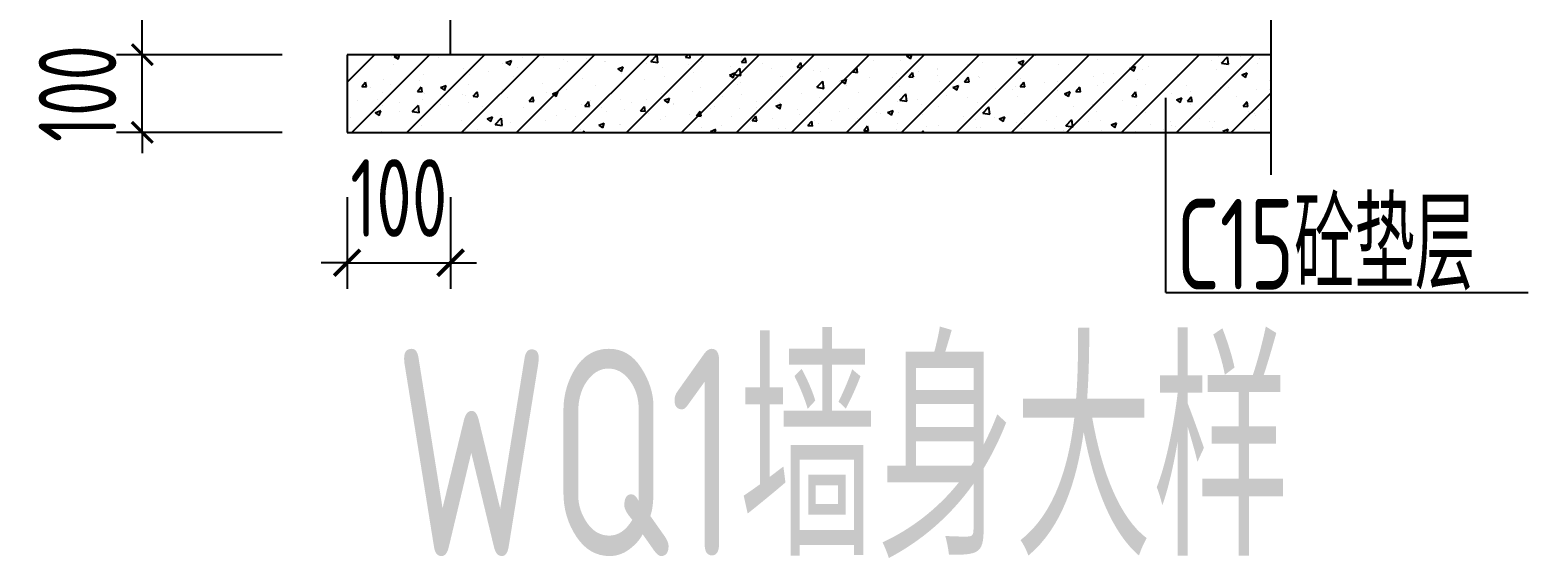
# Model space of a CAD drawing. Extents: x -812054 to 22247, y -644080 to 1003627.
# Drawn here: x -427227 to -421447, y -174492 to -172454 of the extents above; entities that cross this region are included whole.
import ezdxf

# ---------------------------------------------------------------- set-up
doc = ezdxf.new("R2010")
doc.units = 0
doc.header["$LTSCALE"] = 1000
doc.layers.get('0').update_dxf_attribs({"linetype": 'CONTINUOUS'})
doc.layers.get('DEFPOINTS').update_dxf_attribs({"linetype": 'CONTINUOUS'})
for name, color, linetype in [('DIM', 2, 'CONTINUOUS'), ('DIM_SYMB', 3, 'CONTINUOUS'), ('HATCH', 8, 'CONTINUOUS'), ('S-B板配筋号', 7, 'CONTINUOUS'), ('THIN', 7, 'CONTINUOUS'), ('中粗1', 4, 'CONTINUOUS'), ('说明文字', 7, 'CONTINUOUS')]:
    doc.layers.add(name, color=color, linetype=linetype)
doc.styles.add('TSSD_DIMENSION', font='Tssdeng.shx', dxfattribs={"width": 0.7, "bigfont": 'tssdchn.shx'})
doc.dimstyles.new('TSSD_100_100$0', dxfattribs={"dimtxt": 300, "dimasz": 80, "dimexe": 100, "dimexo": 250, "dimgap": 100, "dimtad": 1, "dimdec": 0, "dimzin": 0, "dimdsep": 46, "dimtxsty": 'TSSD_DIMENSION', "dimblk": 'ARCHTICK', "dimcen": 0, "dimdle": 100, "dimclrd": 3, "dimclre": 3, "dimclrt": 7, "dimadec": 0, "dimazin": 0, "dimtfac": 1, "dimtdec": 0, "dimtix": 1, "dimtmove": 2, "dimatfit": 3, "dimldrblk": 'ARCHTICK', "dimfxl": 1, "dimtolj": 1, "dimtzin": 0, "dimarcsym": 0})
doc.dimstyles.new('TSSD_25_100', dxfattribs={"dimtxt": 300, "dimasz": 100, "dimexe": 100, "dimexo": 250, "dimgap": 100, "dimtad": 1, "dimdec": 0, "dimlfac": 0.25, "dimzin": 0, "dimdsep": 46, "dimtxsty": 'TSSD_DIMENSION', "dimblk": 'ARCHTICK', "dimcen": 0, "dimdle": 100, "dimclrt": 7, "dimadec": 0, "dimazin": 0, "dimtfac": 1, "dimtdec": 0, "dimtix": 1, "dimtmove": 2, "dimatfit": 3, "dimldrblk": 'ARCHTICK', "dimfxl": 1, "dimtolj": 1, "dimtzin": 0, "dimarcsym": 0})

# ---------------------------------------------------------------- blocks, each defined once
blk = doc.blocks.new('*X11')
at = {"layer": 'HATCH', "color": 252}
for p, q in [((5140889.4, 766155.1, 0), (5140995.2, 766260.9, 0)), ((5140889.4, 766250.1, 0), (5140889.4, 766250.1, 0)), ((5140903.4, 766260.9, 0), (5140903.4, 766260.9, 0)), ((5140903.4, 766260.9, 0), (5140903.4, 766260.9, 0)), ((5140907.3, 765960.9, 0), (5141207.3, 766260.9, 0)), ((5140949.8, 766260.9, 0), (5140949.8, 766260.9, 0)), ((5140949.8, 766260.9, 0), (5140949.8, 766260.9, 0)), ((5140949.8, 766260.9, 0), (5140949.8, 766260.9, 0)), ((5141026, 766260.9, 0), (5141026, 766260.9, 0)), ((5141029.9, 766260.9, 0), (5141029.9, 766260.9, 0)), ((5141029.9, 766260.9, 0), (5141029.9, 766260.9, 0)), ((5141060.7, 766253.3, 0), (5141060.7, 766253.3, 0)), ((5141061.9, 766260.9, 0), (5141061.9, 766260.9, 0)), ((5141071.4, 766254.4, 0), (5141088.2, 766260.9, 0)), ((5141071.4, 766254.4, 0), (5141086.4, 766244.4, 0)), ((5141086.5, 766244.1, 0), (5141092.2, 766260.9, 0)), ((5141099.3, 766260.9, 0), (5141099.3, 766260.9, 0)), ((5141099.3, 766260.9, 0), (5141099.3, 766260.9, 0)), ((5141099.3, 766260.9, 0), (5141099.3, 766260.9, 0)), ((5141119.5, 765960.9, 0), (5141419.5, 766260.9, 0)), ((5141156.5, 766260.9, 0), (5141156.5, 766260.9, 0)), ((5141233.7, 766260.9, 0), (5141233.7, 766260.9, 0)), ((5141244, 766251.4, 0), (5141244, 766251.4, 0)), ((5141248.8, 766260.9, 0), (5141248.8, 766260.9, 0)), ((5141248.8, 766260.9, 0), (5141248.8, 766260.9, 0)), ((5141248.8, 766260.9, 0), (5141248.8, 766260.9, 0)), ((5141331.6, 765960.9, 0), (5141631.6, 766260.9, 0)), ((5141398.3, 766260.9, 0), (5141398.3, 766260.9, 0)), ((5141398.3, 766260.9, 0), (5141398.3, 766260.9, 0)), ((5141406.2, 766255.9, 0), (5141406.2, 766255.9, 0)), ((5141409.5, 766260.9, 0), (5141409.5, 766260.9, 0)), ((5141409.5, 766260.9, 0), (5141409.5, 766260.9, 0)), ((5141441.4, 766260.9, 0), (5141441.4, 766260.9, 0)), ((5141441.4, 766260.9, 0), (5141441.4, 766260.9, 0)), ((5141457.4, 766260.9, 0), (5141457.4, 766260.9, 0)), ((5141536, 766260.9, 0), (5141536, 766260.9, 0)), ((5141543.7, 765960.9, 0), (5141843.7, 766260.9, 0)), ((5141547.9, 766260.9, 0), (5141547.9, 766260.9, 0)), ((5141547.9, 766260.9, 0), (5141547.9, 766260.9, 0)), ((5141566.4, 766249.1, 0), (5141566.4, 766249.1, 0)), ((5141646.9, 766249, 0), (5141646.9, 766249, 0)), ((5141649.2, 766260.9, 0), (5141649.2, 766260.9, 0)), ((5141649.2, 766260.9, 0), (5141649.2, 766260.9, 0)), ((5141697.4, 766260.9, 0), (5141697.4, 766260.9, 0)), ((5141697.4, 766260.9, 0), (5141697.4, 766260.9, 0)), ((5141755.9, 765960.9, 0), (5142055.9, 766260.9, 0)), ((5141846.9, 766260.9, 0), (5141846.9, 766260.9, 0)), ((5141846.9, 766260.9, 0), (5141846.9, 766260.9, 0)), ((5141852.9, 766260.9, 0), (5141852.9, 766260.9, 0)), ((5141856.9, 766260.9, 0), (5141856.9, 766260.9, 0)), ((5141856.9, 766260.9, 0), (5141856.9, 766260.9, 0)), ((5141890.2, 766260.9, 0), (5141890.2, 766260.9, 0)), ((5141915.5, 766260.9, 0), (5141915.5, 766260.9, 0)), ((5141915.5, 766260.9, 0), (5141915.5, 766260.9, 0)), ((5141927.2, 766259.5, 0), (5141927.2, 766259.5, 0)), ((5141937.9, 766260.9, 0), (5141937.9, 766260.9, 0)), ((5141968, 765960.9, 0), (5142268, 766260.9, 0)), ((5141996.4, 766260.9, 0), (5141996.4, 766260.9, 0)), ((5141996.4, 766260.9, 0), (5141996.4, 766260.9, 0)), ((5142042, 766260.9, 0), (5142042, 766260.9, 0)), ((5142061.9, 766234.3, 0), (5142085.3, 766258.6, 0)), ((5142064.6, 766260.9, 0), (5142064.6, 766260.9, 0)), ((5142064.6, 766260.9, 0), (5142064.6, 766260.9, 0)), ((5142064.6, 766260.9, 0), (5142064.6, 766260.9, 0)), ((5142080, 766260.9, 0), (5142080, 766260.9, 0)), ((5142088.7, 766229.8, 0), (5142085.4, 766258.3, 0)), ((5142146, 766260.9, 0), (5142146, 766260.9, 0)), ((5142146, 766260.9, 0), (5142146, 766260.9, 0)), ((5142180.1, 765960.9, 0), (5142480.1, 766260.9, 0)), ((5142195.8, 766250.8, 0), (5142204.3, 766260.9, 0)), ((5142195.8, 766250.8, 0), (5142213.7, 766249.2, 0)), ((5142213.8, 766248.9, 0), (5142211.6, 766260.9, 0)), ((5142248.5, 766260.9, 0), (5142248.5, 766260.9, 0)), ((5142272.4, 766260.9, 0), (5142272.4, 766260.9, 0)), ((5142272.4, 766260.9, 0), (5142272.4, 766260.9, 0)), ((5142272.4, 766260.9, 0), (5142272.4, 766260.9, 0)), ((5142295, 766260.9, 0), (5142295, 766260.9, 0)), ((5142295, 766260.9, 0), (5142295, 766260.9, 0)), ((5142295.5, 766260.9, 0), (5142295.5, 766260.9, 0)), ((5142295.5, 766260.9, 0), (5142295.5, 766260.9, 0)), ((5142392.3, 765960.9, 0), (5142692.3, 766260.9, 0)), ((5142410.2, 766252.2, 0), (5142410.2, 766252.2, 0)), ((5142410.9, 766231.9, 0), (5142425.4, 766249.2, 0)), ((5142421.5, 766260.9, 0), (5142421.5, 766260.9, 0)), ((5142429, 766230, 0), (5142425.6, 766248.8, 0)), ((5142445, 766260.9, 0), (5142445, 766260.9, 0)), ((5142445, 766260.9, 0), (5142445, 766260.9, 0)), ((5142480.1, 766260.9, 0), (5142480.1, 766260.9, 0)), ((5142480.1, 766260.9, 0), (5142480.1, 766260.9, 0)), ((5142480.1, 766260.9, 0), (5142480.1, 766260.9, 0)), ((5142548, 766260.9, 0), (5142548, 766260.9, 0)), ((5142594.5, 766260.9, 0), (5142594.5, 766260.9, 0)), ((5142594.5, 766260.9, 0), (5142594.5, 766260.9, 0)), ((5142604.4, 765960.9, 0), (5142904.4, 766260.9, 0)), ((5142644, 766260.9, 0), (5142644, 766260.9, 0)), ((5142687.8, 766260.9, 0), (5142687.8, 766260.9, 0)), ((5142687.8, 766260.9, 0), (5142687.8, 766260.9, 0)), ((5142687.8, 766260.9, 0), (5142687.8, 766260.9, 0)), ((5142744.1, 766260.9, 0), (5142744.1, 766260.9, 0)), ((5142744.1, 766260.9, 0), (5142744.1, 766260.9, 0)), ((5142757.7, 766260.9, 0), (5142757.7, 766260.9, 0)), ((5142801, 766260.9, 0), (5142801, 766260.9, 0)), ((5142801, 766260.9, 0), (5142801, 766260.9, 0)), ((5142816.5, 765960.9, 0), (5143116.5, 766260.9, 0)), ((5142893.6, 766260.9, 0), (5142893.6, 766260.9, 0)), ((5142893.6, 766260.9, 0), (5142893.6, 766260.9, 0)), ((5142895.5, 766260.9, 0), (5142895.5, 766260.9, 0)), ((5142895.5, 766260.9, 0), (5142895.5, 766260.9, 0)), ((5142895.5, 766260.9, 0), (5142895.5, 766260.9, 0)), ((5142927.5, 766260.9, 0), (5142927.5, 766260.9, 0)), ((5143028.7, 765960.9, 0), (5143328.7, 766260.9, 0)), ((5143039.5, 766260.9, 0), (5143039.5, 766260.9, 0)), ((5143043.1, 766260.9, 0), (5143043.1, 766260.9, 0)), ((5143043.1, 766260.9, 0), (5143043.1, 766260.9, 0)), ((5143048.1, 766255.1, 0), (5143063.1, 766260.9, 0)), ((5143048.1, 766255.1, 0), (5143063, 766245, 0)), ((5143063.1, 766244.7, 0), (5143068.6, 766260.9, 0)), ((5143103.3, 766260.9, 0), (5143103.3, 766260.9, 0)), ((5143177.7, 766258.8, 0), (5143177.7, 766258.8, 0)), ((5143180.5, 766260.9, 0), (5143180.5, 766260.9, 0)), ((5143180.5, 766260.9, 0), (5143180.5, 766260.9, 0)), ((5143192.7, 766260.9, 0), (5143192.7, 766260.9, 0)), ((5143192.7, 766260.9, 0), (5143192.7, 766260.9, 0)), ((5143240.8, 765960.9, 0), (5143540.8, 766260.9, 0)), ((5143307, 766260.9, 0), (5143307, 766260.9, 0)), ((5143307, 766260.9, 0), (5143307, 766260.9, 0)), ((5143311, 766260.9, 0), (5143311, 766260.9, 0)), ((5143342.2, 766260.9, 0), (5143342.2, 766260.9, 0)), ((5143342.2, 766260.9, 0), (5143342.2, 766260.9, 0)), ((5143433.5, 766260.9, 0), (5143433.5, 766260.9, 0)), ((5143435, 766260.9, 0), (5143435, 766260.9, 0)), ((5143452.9, 765960.9, 0), (5143752.9, 766260.9, 0)), ((5143471.9, 766247, 0), (5143471.9, 766247, 0)), ((5143491.7, 766260.9, 0), (5143491.7, 766260.9, 0)), ((5143491.7, 766260.9, 0), (5143491.7, 766260.9, 0)), ((5143518.7, 766260.9, 0), (5143518.7, 766260.9, 0)), ((5143518.7, 766260.9, 0), (5143518.7, 766260.9, 0)), ((5143547, 766256.9, 0), (5143547, 766256.9, 0)), ((5143577.6, 766260.9, 0), (5143577.6, 766260.9, 0)), ((5143577.6, 766260.9, 0), (5143577.6, 766260.9, 0)), ((5143641.2, 766260.9, 0), (5143641.2, 766260.9, 0)), ((5143641.2, 766260.9, 0), (5143641.2, 766260.9, 0)), ((5143665.1, 765960.9, 0), (5143965.1, 766260.9, 0)), ((5143686.5, 766260.9, 0), (5143686.5, 766260.9, 0)), ((5143686.5, 766260.9, 0), (5143686.5, 766260.9, 0)), ((5143726.5, 766260.9, 0), (5143726.5, 766260.9, 0)), ((5143726.5, 766260.9, 0), (5143726.5, 766260.9, 0)), ((5143790.8, 766260.9, 0), (5143790.8, 766260.9, 0)), ((5143790.8, 766260.9, 0), (5143790.8, 766260.9, 0)), ((5143813, 766260.9, 0), (5143813, 766260.9, 0)), ((5143830.5, 766260.9, 0), (5143830.5, 766260.9, 0)), ((5143877.2, 765960.9, 0), (5144177.2, 766260.9, 0)), ((5143934.2, 766260.9, 0), (5143934.2, 766260.9, 0)), ((5143934.2, 766260.9, 0), (5143934.2, 766260.9, 0)), ((5143939.5, 766260.9, 0), (5143939.5, 766260.9, 0)), ((5143940.3, 766260.9, 0), (5143940.3, 766260.9, 0)), ((5143940.3, 766260.9, 0), (5143940.3, 766260.9, 0)), ((5144054.9, 766260.9, 0), (5144054.9, 766260.9, 0)), ((5144089.3, 765960.9, 0), (5144389.3, 766260.9, 0)), ((5144089.8, 766260.9, 0), (5144089.8, 766260.9, 0)), ((5144091.5, 766259.8, 0), (5144091.5, 766259.8, 0)), ((5144141.9, 766260.9, 0), (5144141.9, 766260.9, 0)), ((5144141.9, 766260.9, 0), (5144141.9, 766260.9, 0)), ((5144157, 766247, 0), (5144157, 766247, 0)), ((5144192.5, 766260.9, 0), (5144192.5, 766260.9, 0)), ((5144192.5, 766260.9, 0), (5144192.5, 766260.9, 0)), ((5144226, 766260.9, 0), (5144226, 766260.9, 0)), ((5144239.3, 766260.9, 0), (5144239.3, 766260.9, 0)), ((5144251.6, 766253.1, 0), (5144251.6, 766253.1, 0)), ((5144263.3, 766228.6, 0), (5144286.7, 766252.9, 0)), ((5144290.2, 766224.1, 0), (5144286.8, 766252.6, 0)), ((5144319, 766260.9, 0), (5144319, 766260.9, 0)), ((5144338.1, 766253.1, 0), (5144338.1, 766253.1, 0)), ((5144349.6, 766260.9, 0), (5144349.6, 766260.9, 0)), ((5144349.6, 766260.9, 0), (5144349.6, 766260.9, 0)), ((5144349.6, 766260.9, 0), (5144349.6, 766260.9, 0)), ((5144388.9, 766260.9, 0), (5144388.9, 766260.9, 0)), ((5144397.4, 766260.9, 0), (5144397.4, 766260.9, 0)), ((5144411.8, 766246.3, 0), (5144411.8, 766246.3, 0)), ((5140889.4, 766230.8, 0), (5140889.4, 766230.8, 0)), ((5140889.4, 766230.8, 0), (5140889.4, 766230.8, 0)), ((5140889.4, 766204.1, 0), (5140889.4, 766204.1, 0)), ((5140889.4, 766204.1, 0), (5140889.4, 766204.1, 0)), ((5140889.4, 766204.1, 0), (5140889.4, 766204.1, 0)), ((5140889.4, 766195.7, 0), (5140889.4, 766195.7, 0)), ((5140894.1, 766191.4, 0), (5140894.1, 766191.4, 0)), ((5141069.1, 766221.4, 0), (5141069.1, 766221.4, 0)), ((5141339.5, 766207.2, 0), (5141339.5, 766207.2, 0)), ((5141435.3, 766194.7, 0), (5141435.3, 766194.7, 0)), ((5141491.1, 766226.5, 0), (5141491.1, 766226.5, 0)), ((5141502.6, 766230.4, 0), (5141523.6, 766238.5, 0)), ((5141502.6, 766230.4, 0), (5141517.5, 766220.4, 0)), ((5141517.7, 766220, 0), (5141523.7, 766238.2, 0)), ((5141548.9, 766209.7, 0), (5141548.9, 766209.7, 0)), ((5141708.5, 766206.5, 0), (5141708.5, 766206.5, 0)), ((5141726.5, 766242.3, 0), (5141726.5, 766242.3, 0)), ((5141738.4, 766234.6, 0), (5141738.4, 766234.6, 0)), ((5141813.6, 766244.5, 0), (5141813.6, 766244.5, 0)), ((5141883.5, 766236.5, 0), (5141883.5, 766236.5, 0)), ((5141886.7, 766235.6, 0), (5141886.7, 766235.6, 0)), ((5141933.7, 766206.4, 0), (5141954.7, 766214.5, 0)), ((5141933.7, 766206.4, 0), (5141948.6, 766196.3, 0)), ((5141948.8, 766196, 0), (5141954.9, 766214.1, 0)), ((5141948.8, 766189.4, 0), (5141948.8, 766189.4, 0)), ((5142046.8, 766228.8, 0), (5142046.8, 766228.8, 0)), ((5142061.9, 766234.3, 0), (5142088.6, 766230.1, 0)), ((5142104.7, 766211.9, 0), (5142104.7, 766211.9, 0)), ((5142207, 766222, 0), (5142207, 766222, 0)), ((5142226.6, 766191, 0), (5142226.6, 766191, 0)), ((5142258.6, 766233, 0), (5142258.6, 766233, 0)), ((5142364.9, 766182.4, 0), (5142385.9, 766190.4, 0)), ((5142367.1, 766215.3, 0), (5142367.1, 766215.3, 0)), ((5142379.9, 766172, 0), (5142386, 766190.1, 0)), ((5142382.1, 766184.6, 0), (5142405.4, 766209, 0)), ((5142408.9, 766180.2, 0), (5142405.6, 766208.7, 0)), ((5142410.9, 766231.9, 0), (5142428.9, 766230.4, 0)), ((5142416.1, 766215.9, 0), (5142416.1, 766215.9, 0)), ((5142491.3, 766225.8, 0), (5142491.3, 766225.8, 0)), ((5142527.2, 766208.5, 0), (5142527.2, 766208.5, 0)), ((5142604.9, 766240.8, 0), (5142604.9, 766240.8, 0)), ((5142626.1, 766213.1, 0), (5142640.6, 766230.3, 0)), ((5142626.1, 766213.1, 0), (5142644.1, 766211.5, 0)), ((5142644.2, 766211.2, 0), (5142640.7, 766230, 0)), ((5142687.4, 766201.7, 0), (5142687.4, 766201.7, 0)), ((5142716.4, 766196, 0), (5142716.4, 766196, 0)), ((5142745.9, 766207.6, 0), (5142745.9, 766207.6, 0)), ((5142841.3, 766194.3, 0), (5142855.8, 766211.5, 0)), ((5142841.3, 766194.3, 0), (5142859.2, 766192.7, 0)), ((5142847.5, 766195, 0), (5142847.5, 766195, 0)), ((5142859.4, 766192.4, 0), (5142855.9, 766211.2, 0)), ((5142867.9, 766215.2, 0), (5142867.9, 766215.2, 0)), ((5142920.9, 766237.7, 0), (5142920.9, 766237.7, 0)), ((5143007.7, 766188.2, 0), (5143007.7, 766188.2, 0)), ((5143023.8, 766237.7, 0), (5143023.8, 766237.7, 0)), ((5143056.5, 766175.5, 0), (5143070.9, 766192.7, 0)), ((5143074.6, 766173.6, 0), (5143071.1, 766192.4, 0)), ((5143093.6, 766197.2, 0), (5143093.6, 766197.2, 0)), ((5143167.7, 766201.9, 0), (5143167.7, 766201.9, 0)), ((5143168.7, 766207.1, 0), (5143168.7, 766207.1, 0)), ((5143282.4, 766222, 0), (5143282.4, 766222, 0)), ((5143342.6, 766231.9, 0), (5143342.6, 766231.9, 0)), ((5143479.2, 766231.1, 0), (5143500.2, 766239.1, 0)), ((5143479.2, 766231.1, 0), (5143494.1, 766221, 0)), ((5143481.4, 766200.6, 0), (5143481.4, 766200.6, 0)), ((5143494.3, 766220.7, 0), (5143500.4, 766238.8, 0)), ((5143635.5, 766221.7, 0), (5143635.5, 766221.7, 0)), ((5143787, 766241, 0), (5143787, 766241, 0)), ((5143846.2, 766188.3, 0), (5143846.2, 766188.3, 0)), ((5143910.3, 766207.1, 0), (5143931.3, 766215.1, 0)), ((5143910.3, 766207.1, 0), (5143925.3, 766197, 0)), ((5143925.4, 766196.7, 0), (5143931.5, 766214.8, 0)), ((5143959.8, 766203.3, 0), (5143959.8, 766203.3, 0)), ((5143982.1, 766217, 0), (5143982.1, 766217, 0)), ((5144149.3, 766228.2, 0), (5144149.3, 766228.2, 0)), ((5144224.5, 766238.1, 0), (5144224.5, 766238.1, 0)), ((5144244.8, 766203.9, 0), (5144244.8, 766203.9, 0)), ((5144263.3, 766228.6, 0), (5144290, 766224.4, 0)), ((5144341.5, 766183, 0), (5144362.5, 766191.1, 0)), ((5144356.6, 766172.6, 0), (5144362.6, 766190.8, 0)), ((5144400.6, 766226.4, 0), (5144400.6, 766226.4, 0)), ((5144453.5, 766219.7, 0), (5144453.5, 766219.7, 0)), ((5140889.4, 766184.6, 0), (5140889.4, 766184.6, 0)), ((5140889.4, 766162.3, 0), (5140889.4, 766162.3, 0)), ((5140889.4, 766153, 0), (5140889.4, 766153, 0)), ((5140889.4, 766143, 0), (5140889.4, 766143, 0)), ((5140946.3, 766138.1, 0), (5140960.8, 766155.3, 0)), ((5140946.3, 766138.1, 0), (5140964.3, 766136.5, 0)), ((5140964.4, 766136.2, 0), (5140960.9, 766155, 0)), ((5140981.8, 766135, 0), (5140981.8, 766135, 0)), ((5141029.6, 766163.6, 0), (5141029.6, 766163.6, 0)), ((5141057, 766144.9, 0), (5141057, 766144.9, 0)), ((5141161.5, 766119.2, 0), (5141176, 766136.5, 0)), ((5141170.6, 766159.9, 0), (5141170.6, 766159.9, 0)), ((5141179.6, 766117.3, 0), (5141176.1, 766136.1, 0)), ((5141185.5, 766186.1, 0), (5141185.5, 766186.1, 0)), ((5141250.5, 766133.7, 0), (5141271.5, 766141.7, 0)), ((5141250.5, 766133.7, 0), (5141265.4, 766123.6, 0)), ((5141265.6, 766123.3, 0), (5141271.7, 766141.4, 0)), ((5141358.6, 766146.4, 0), (5141358.6, 766146.4, 0)), ((5141360.1, 766184.8, 0), (5141360.1, 766184.8, 0)), ((5141533.6, 766176.4, 0), (5141533.6, 766176.4, 0)), ((5141643.2, 766149, 0), (5141643.2, 766149, 0)), ((5141797.3, 766170.2, 0), (5141797.3, 766170.2, 0)), ((5141848.3, 766141.2, 0), (5141848.3, 766141.2, 0)), ((5142037.8, 766166.1, 0), (5142037.8, 766166.1, 0)), ((5142113, 766176, 0), (5142113, 766176, 0)), ((5142255, 766133.1, 0), (5142255, 766133.1, 0)), ((5142364.9, 766182.4, 0), (5142379.8, 766172.3, 0)), ((5142382.1, 766184.6, 0), (5142408.7, 766180.5, 0)), ((5142396, 766147.6, 0), (5142396, 766147.6, 0)), ((5142406.5, 766152.4, 0), (5142406.5, 766152.4, 0)), ((5142562.3, 766174.8, 0), (5142562.3, 766174.8, 0)), ((5142571, 766177.6, 0), (5142571, 766177.6, 0)), ((5142702.2, 766134.9, 0), (5142725.6, 766159.3, 0)), ((5142702.2, 766134.9, 0), (5142728.9, 766130.8, 0)), ((5142715.3, 766147.4, 0), (5142715.3, 766147.4, 0)), ((5142729.1, 766130.5, 0), (5142725.8, 766159, 0)), ((5142790.4, 766157.3, 0), (5142790.4, 766157.3, 0)), ((5142796, 766158.3, 0), (5142817, 766166.4, 0)), ((5142796, 766158.3, 0), (5142810.9, 766148.3, 0)), ((5142811.1, 766147.9, 0), (5142817.2, 766166.1, 0)), ((5142817.8, 766141.7, 0), (5142817.8, 766141.7, 0)), ((5142904.1, 766172.2, 0), (5142904.1, 766172.2, 0)), ((5142992.8, 766171.8, 0), (5142992.8, 766171.8, 0)), ((5143020, 766137.8, 0), (5143020, 766137.8, 0)), ((5143056.5, 766175.5, 0), (5143074.4, 766173.9, 0)), ((5143167.8, 766181.4, 0), (5143167.8, 766181.4, 0)), ((5143174.1, 766158.9, 0), (5143174.1, 766158.9, 0)), ((5143227.1, 766134.3, 0), (5143248.1, 766142.4, 0)), ((5143227.1, 766134.3, 0), (5143242.1, 766124.3, 0)), ((5143242.2, 766123.9, 0), (5143248.3, 766142.1, 0)), ((5143271.7, 766156.6, 0), (5143286.1, 766173.9, 0)), ((5143271.7, 766156.6, 0), (5143289.6, 766155.1, 0)), ((5143289.7, 766154.7, 0), (5143286.3, 766173.5, 0)), ((5143325.7, 766178.1, 0), (5143325.7, 766178.1, 0)), ((5143328, 766174.7, 0), (5143328, 766174.7, 0)), ((5143467.9, 766138.5, 0), (5143467.9, 766138.5, 0)), ((5143486.8, 766137.8, 0), (5143501.3, 766155, 0)), ((5143486.8, 766137.8, 0), (5143504.8, 766136.2, 0)), ((5143488.1, 766167.9, 0), (5143488.1, 766167.9, 0)), ((5143504.9, 766135.9, 0), (5143501.4, 766154.7, 0)), ((5143581.5, 766153.5, 0), (5143581.5, 766153.5, 0)), ((5143632.2, 766156.9, 0), (5143632.2, 766156.9, 0)), ((5143648.3, 766161.1, 0), (5143648.3, 766161.1, 0)), ((5143702, 766119, 0), (5143716.5, 766136.2, 0)), ((5143720.1, 766117.1, 0), (5143716.6, 766135.9, 0)), ((5143771, 766178.4, 0), (5143771, 766178.4, 0)), ((5143783.4, 766141.1, 0), (5143783.4, 766141.1, 0)), ((5143807.1, 766187, 0), (5143807.1, 766187, 0)), ((5143808.4, 766154.4, 0), (5143808.4, 766154.4, 0)), ((5143939.1, 766163.5, 0), (5143939.1, 766163.5, 0)), ((5143968.6, 766147.6, 0), (5143968.6, 766147.6, 0)), ((5144093.2, 766184.7, 0), (5144093.2, 766184.7, 0)), ((5144128.7, 766140.8, 0), (5144128.7, 766140.8, 0)), ((5144259, 766134.7, 0), (5144259, 766134.7, 0)), ((5144288.9, 766134.1, 0), (5144288.9, 766134.1, 0)), ((5144341.5, 766183, 0), (5144356.4, 766173, 0)), ((5144448.5, 766159.7, 0), (5144448.5, 766159.7, 0)), ((5140889.4, 766122.8, 0), (5140889.4, 766122.8, 0)), ((5140889.4, 766122.8, 0), (5140889.4, 766122.8, 0)), ((5140889.4, 766110.5, 0), (5140889.4, 766110.5, 0)), ((5140889.4, 766108.8, 0), (5140889.4, 766108.8, 0)), ((5140889.4, 766080.4, 0), (5140889.4, 766080.4, 0)), ((5140930.6, 766082.6, 0), (5140930.6, 766082.6, 0)), ((5141008.7, 766086.4, 0), (5141008.7, 766086.4, 0)), ((5141027.5, 766116.1, 0), (5141027.5, 766116.1, 0)), ((5141090.8, 766075.8, 0), (5141090.8, 766075.8, 0)), ((5141161.5, 766119.2, 0), (5141179.4, 766117.7, 0)), ((5141181.8, 766086.2, 0), (5141181.8, 766086.2, 0)), ((5141183.7, 766116.4, 0), (5141183.7, 766116.4, 0)), ((5141187.7, 766109.3, 0), (5141187.7, 766109.3, 0)), ((5141335.9, 766107.4, 0), (5141335.9, 766107.4, 0)), ((5141347.8, 766102.6, 0), (5141347.8, 766102.6, 0)), ((5141356.4, 766076.4, 0), (5141356.4, 766076.4, 0)), ((5141376.7, 766100.4, 0), (5141391.1, 766117.6, 0)), ((5141376.7, 766100.4, 0), (5141394.6, 766098.8, 0)), ((5141394.8, 766098.5, 0), (5141391.3, 766117.3, 0)), ((5141470, 766091.4, 0), (5141470, 766091.4, 0)), ((5141487.4, 766126.6, 0), (5141487.4, 766126.6, 0)), ((5141508, 766095.8, 0), (5141508, 766095.8, 0)), ((5141591.9, 766081.6, 0), (5141606.3, 766098.8, 0)), ((5141591.9, 766081.6, 0), (5141609.8, 766080, 0)), ((5141609.9, 766079.7, 0), (5141606.5, 766098.5, 0)), ((5141659.5, 766116.3, 0), (5141659.5, 766116.3, 0)), ((5141668.1, 766089, 0), (5141668.1, 766089, 0)), ((5141681.7, 766109.6, 0), (5141702.7, 766117.7, 0)), ((5141681.7, 766109.6, 0), (5141696.6, 766099.6, 0)), ((5141696.7, 766099.2, 0), (5141702.8, 766117.4, 0)), ((5141734.7, 766126.2, 0), (5141734.7, 766126.2, 0)), ((5141807, 766062.8, 0), (5141821.5, 766080, 0)), ((5141825.1, 766060.9, 0), (5141821.6, 766079.7, 0)), ((5141828.3, 766082.3, 0), (5141828.3, 766082.3, 0)), ((5141945.2, 766089.5, 0), (5141945.2, 766089.5, 0)), ((5141988.4, 766075.5, 0), (5141988.4, 766075.5, 0)), ((5142046.1, 766087.5, 0), (5142046.1, 766087.5, 0)), ((5142100.9, 766112, 0), (5142100.9, 766112, 0)), ((5142112.8, 766085.6, 0), (5142133.8, 766093.7, 0)), ((5142112.8, 766085.6, 0), (5142127.7, 766075.5, 0)), ((5142127.9, 766075.2, 0), (5142133.9, 766093.3, 0)), ((5142147.5, 766072.6, 0), (5142147.5, 766072.6, 0)), ((5142221.1, 766117.5, 0), (5142221.1, 766117.5, 0)), ((5142337, 766097.6, 0), (5142337, 766097.6, 0)), ((5142412.1, 766107.5, 0), (5142412.1, 766107.5, 0)), ((5142467.9, 766081.7, 0), (5142467.9, 766081.7, 0)), ((5142525.8, 766122.4, 0), (5142525.8, 766122.4, 0)), ((5142558.7, 766074.9, 0), (5142558.7, 766074.9, 0)), ((5142642.9, 766111.7, 0), (5142642.9, 766111.7, 0)), ((5142712.7, 766096.1, 0), (5142712.7, 766096.1, 0)), ((5142864.3, 766115.3, 0), (5142864.3, 766115.3, 0)), ((5143014.4, 766078.8, 0), (5143014.4, 766078.8, 0)), ((5143022.4, 766085.3, 0), (5143045.8, 766109.6, 0)), ((5143022.4, 766085.3, 0), (5143049.1, 766081.2, 0)), ((5143049.2, 766080.9, 0), (5143045.9, 766109.3, 0)), ((5143089.6, 766088.7, 0), (5143089.6, 766088.7, 0)), ((5143203.2, 766103.7, 0), (5143203.2, 766103.7, 0)), ((5143282.3, 766096.9, 0), (5143282.3, 766096.9, 0)), ((5143321.9, 766078.2, 0), (5143321.9, 766078.2, 0)), ((5143392.7, 766128.6, 0), (5143392.7, 766128.6, 0)), ((5143457.2, 766126.9, 0), (5143457.2, 766126.9, 0)), ((5143477.8, 766100.7, 0), (5143477.8, 766100.7, 0)), ((5143631.8, 766121.9, 0), (5143631.8, 766121.9, 0)), ((5143658.3, 766110.3, 0), (5143679.3, 766118.4, 0)), ((5143658.3, 766110.3, 0), (5143673.2, 766100.2, 0)), ((5143673.3, 766099.9, 0), (5143679.4, 766118, 0)), ((5143702, 766119, 0), (5143719.9, 766117.4, 0)), ((5143880.7, 766084.9, 0), (5143880.7, 766084.9, 0)), ((5143917.2, 766100.2, 0), (5143931.7, 766117.4, 0)), ((5143917.2, 766100.2, 0), (5143935.1, 766098.6, 0)), ((5143935.3, 766098.3, 0), (5143931.8, 766117.1, 0)), ((5144070.2, 766109.9, 0), (5144070.2, 766109.9, 0)), ((5144089.4, 766086.3, 0), (5144110.4, 766094.3, 0)), ((5144089.4, 766086.3, 0), (5144104.3, 766076.2, 0)), ((5144089.6, 766084.8, 0), (5144089.6, 766084.8, 0)), ((5144104.5, 766075.9, 0), (5144110.6, 766094, 0)), ((5144132.4, 766081.3, 0), (5144146.8, 766098.6, 0)), ((5144132.4, 766081.3, 0), (5144150.3, 766079.8, 0)), ((5144145.3, 766119.8, 0), (5144145.3, 766119.8, 0)), ((5144150.4, 766079.4, 0), (5144147, 766098.2, 0)), ((5144241.1, 766104, 0), (5144241.1, 766104, 0)), ((5144301.4, 765960.9, 0), (5144453.5, 766113, 0)), ((5144319.6, 766098, 0), (5144319.6, 766098, 0)), ((5144347.5, 766062.5, 0), (5144362, 766079.7, 0)), ((5144365.6, 766060.6, 0), (5144362.2, 766079.4, 0)), ((5144396.9, 766126.5, 0), (5144396.9, 766126.5, 0)), ((5144449, 766127.3, 0), (5144449, 766127.3, 0)), ((5140889.4, 766070.2, 0), (5140889.4, 766070.2, 0)), ((5140889.4, 766056, 0), (5140889.4, 766056, 0)), ((5140889.4, 766014.9, 0), (5140889.4, 766014.9, 0)), ((5140889.4, 766014.9, 0), (5140889.4, 766014.9, 0)), ((5140902.9, 766016.7, 0), (5140902.9, 766016.7, 0)), ((5140978, 766026.6, 0), (5140978, 766026.6, 0)), ((5140998.4, 766036.9, 0), (5141019.5, 766045, 0)), ((5140998.4, 766036.9, 0), (5141013.4, 766026.8, 0)), ((5141013.5, 766026.5, 0), (5141019.6, 766044.6, 0)), ((5141026, 766063.7, 0), (5141026, 766063.7, 0)), ((5141091.7, 766041.6, 0), (5141091.7, 766041.6, 0)), ((5141141.2, 766041.3, 0), (5141164.5, 766065.7, 0)), ((5141141.2, 766041.3, 0), (5141167.8, 766037.2, 0)), ((5141168, 766036.9, 0), (5141164.7, 766065.4, 0)), ((5141251, 766069, 0), (5141251, 766069, 0)), ((5141281.2, 766066.5, 0), (5141281.2, 766066.5, 0)), ((5141411.1, 766062.2, 0), (5141411.1, 766062.2, 0)), ((5141429.6, 766012.9, 0), (5141450.6, 766020.9, 0)), ((5141444.7, 766002.5, 0), (5141450.7, 766020.6, 0)), ((5141461.3, 765991.7, 0), (5141484.7, 766016, 0)), ((5141483.7, 766026.6, 0), (5141483.7, 766026.6, 0)), ((5141488.2, 765987.2, 0), (5141484.8, 766015.7, 0)), ((5141571.3, 766055.5, 0), (5141571.3, 766055.5, 0)), ((5141639.5, 766049.2, 0), (5141639.5, 766049.2, 0)), ((5141696.2, 766027.5, 0), (5141696.2, 766027.5, 0)), ((5141731.4, 766048.7, 0), (5141731.4, 766048.7, 0)), ((5141769.2, 766022.8, 0), (5141769.2, 766022.8, 0)), ((5141793.6, 766070.3, 0), (5141793.6, 766070.3, 0)), ((5141807, 766062.8, 0), (5141825, 766061.2, 0)), ((5141871.1, 766057.5, 0), (5141871.1, 766057.5, 0)), ((5141891.6, 766041.9, 0), (5141891.6, 766041.9, 0)), ((5141958.7, 766047.8, 0), (5141958.7, 766047.8, 0)), ((5142022.2, 766043.9, 0), (5142036.7, 766061.2, 0)), ((5142022.2, 766043.9, 0), (5142040.1, 766042.4, 0)), ((5142033.8, 766057.6, 0), (5142033.8, 766057.6, 0)), ((5142040.3, 766042, 0), (5142036.8, 766060.8, 0)), ((5142051.7, 766035.2, 0), (5142051.7, 766035.2, 0)), ((5142118, 766021.6, 0), (5142118, 766021.6, 0)), ((5142148.6, 766068.7, 0), (5142148.6, 766068.7, 0)), ((5142211.9, 766028.4, 0), (5142211.9, 766028.4, 0)), ((5142237.4, 766025.1, 0), (5142251.9, 766042.3, 0)), ((5142237.4, 766025.1, 0), (5142255.3, 766023.5, 0)), ((5142251.3, 766033.3, 0), (5142251.3, 766033.3, 0)), ((5142255.5, 766023.2, 0), (5142252, 766042, 0)), ((5142293, 766051.7, 0), (5142293, 766051.7, 0)), ((5142308.7, 766062, 0), (5142308.7, 766062, 0)), ((5142372, 766021.6, 0), (5142372, 766021.6, 0)), ((5142402.8, 766052.4, 0), (5142402.8, 766052.4, 0)), ((5142452.6, 766006.3, 0), (5142467, 766023.5, 0)), ((5142470.6, 766004.4, 0), (5142467.2, 766023.2, 0)), ((5142468.9, 766055.2, 0), (5142468.9, 766055.2, 0)), ((5142532.1, 766014.9, 0), (5142532.1, 766014.9, 0)), ((5142543.9, 766061.6, 0), (5142564.9, 766069.6, 0)), ((5142543.9, 766061.6, 0), (5142558.9, 766051.5, 0)), ((5142559, 766051.2, 0), (5142565.1, 766069.3, 0)), ((5142629, 766048.4, 0), (5142629, 766048.4, 0)), ((5142636.1, 766029, 0), (5142636.1, 766029, 0)), ((5142711.3, 766038.9, 0), (5142711.3, 766038.9, 0)), ((5142789.2, 766041.7, 0), (5142789.2, 766041.7, 0)), ((5142824.9, 766053.9, 0), (5142824.9, 766053.9, 0)), ((5142860.5, 766015.4, 0), (5142860.5, 766015.4, 0)), ((5142932.4, 766036.7, 0), (5142932.4, 766036.7, 0)), ((5142949.3, 766034.9, 0), (5142949.3, 766034.9, 0)), ((5142975.1, 766037.6, 0), (5142996.1, 766045.6, 0)), ((5142975.1, 766037.6, 0), (5142990, 766027.5, 0)), ((5142990.1, 766027.2, 0), (5142996.2, 766045.3, 0)), ((5143016.4, 766037.9, 0), (5143016.4, 766037.9, 0)), ((5143107.4, 766066.8, 0), (5143107.4, 766066.8, 0)), ((5143109.4, 766028.1, 0), (5143109.4, 766028.1, 0)), ((5143170.4, 766059, 0), (5143170.4, 766059, 0)), ((5143269.6, 766021.4, 0), (5143269.6, 766021.4, 0)), ((5143342.6, 766035.6, 0), (5143366, 766060, 0)), ((5143342.6, 766035.6, 0), (5143369.3, 766031.5, 0)), ((5143369.4, 766031.2, 0), (5143366.1, 766059.7, 0)), ((5143388.7, 766020.2, 0), (5143388.7, 766020.2, 0)), ((5143406.2, 766013.5, 0), (5143427.2, 766021.6, 0)), ((5143421.3, 766003.1, 0), (5143427.4, 766021.3, 0)), ((5143429.7, 766014.6, 0), (5143429.7, 766014.6, 0)), ((5143502.4, 766035.1, 0), (5143502.4, 766035.1, 0)), ((5143628.2, 766022, 0), (5143628.2, 766022, 0)), ((5143691.9, 766060.1, 0), (5143691.9, 766060.1, 0)), ((5143767, 766070, 0), (5143767, 766070, 0)), ((5143779.6, 766041.2, 0), (5143779.6, 766041.2, 0)), ((5143935.5, 766063.7, 0), (5143935.5, 766063.7, 0)), ((5143969.7, 766038, 0), (5143969.7, 766038, 0)), ((5144144.7, 766068, 0), (5144144.7, 766068, 0)), ((5144179.7, 766016.4, 0), (5144179.7, 766016.4, 0)), ((5144347.5, 766062.5, 0), (5144365.5, 766060.9, 0)), ((5144369.2, 766041.3, 0), (5144369.2, 766041.3, 0)), ((5144391.5, 766032.1, 0), (5144391.5, 766032.1, 0)), ((5144393.2, 766026.6, 0), (5144393.2, 766026.6, 0)), ((5144444.3, 766051.2, 0), (5144444.3, 766051.2, 0)), ((5144453.5, 766052.4, 0), (5144453.5, 766052.4, 0)), ((5144453.5, 766052.4, 0), (5144453.5, 766052.4, 0)), ((5140889.4, 766013.6, 0), (5140889.4, 766013.6, 0)), ((5140889.4, 766013.6, 0), (5140889.4, 766013.6, 0)), ((5140889.4, 766005.4, 0), (5140889.4, 766005.4, 0)), ((5140889.4, 766005.4, 0), (5140889.4, 766005.4, 0)), ((5140889.4, 766005.4, 0), (5140889.4, 766005.4, 0)), ((5140889.4, 765995, 0), (5140889.4, 765995, 0)), ((5140892, 765960.9, 0), (5140892, 765960.9, 0)), ((5140967.8, 765963.6, 0), (5140967.8, 765963.6, 0)), ((5140991.5, 765960.9, 0), (5140991.5, 765960.9, 0)), ((5140996.7, 765960.9, 0), (5140996.7, 765960.9, 0)), ((5141018.5, 765960.9, 0), (5141018.5, 765960.9, 0)), ((5141022.3, 765963.8, 0), (5141022.3, 765963.8, 0)), ((5141028.6, 765960.9, 0), (5141028.6, 765960.9, 0)), ((5141064, 765960.9, 0), (5141064, 765960.9, 0)), ((5141121.6, 765960.9, 0), (5141121.6, 765960.9, 0)), ((5141145, 765960.9, 0), (5141145, 765960.9, 0)), ((5141145, 765960.9, 0), (5141145, 765960.9, 0)), ((5141176.8, 765960.9, 0), (5141176.8, 765960.9, 0)), ((5141178.2, 765986.3, 0), (5141178.2, 765986.3, 0)), ((5141208.4, 765960.9, 0), (5141208.4, 765960.9, 0)), ((5141211.1, 765960.9, 0), (5141211.1, 765960.9, 0)), ((5141259.6, 765960.9, 0), (5141259.6, 765960.9, 0)), ((5141271.1, 765960.9, 0), (5141271.1, 765960.9, 0)), ((5141271.5, 765960.9, 0), (5141271.5, 765960.9, 0)), ((5141271.5, 765960.9, 0), (5141271.5, 765960.9, 0)), ((5141271.5, 765960.9, 0), (5141271.5, 765960.9, 0)), ((5141294.1, 765960.9, 0), (5141294.1, 765960.9, 0)), ((5141298.9, 765960.9, 0), (5141298.9, 765960.9, 0)), ((5141332.2, 766007.5, 0), (5141332.2, 766007.5, 0)), ((5141346.3, 765967.4, 0), (5141346.3, 765967.4, 0)), ((5141353.4, 765960.9, 0), (5141353.4, 765960.9, 0)), ((5141353.4, 765960.9, 0), (5141353.4, 765960.9, 0)), ((5141390.9, 765973, 0), (5141390.9, 765973, 0)), ((5141398, 765960.9, 0), (5141398, 765960.9, 0)), ((5141420.1, 765960.9, 0), (5141420.1, 765960.9, 0)), ((5141420.7, 765960.9, 0), (5141420.7, 765960.9, 0)), ((5141429.6, 766012.9, 0), (5141444.5, 766002.8, 0)), ((5141430.7, 765960.9, 0), (5141430.7, 765960.9, 0)), ((5141431.8, 765960.9, 0), (5141431.8, 765960.9, 0)), ((5141461.3, 765991.7, 0), (5141488, 765987.5, 0)), ((5141490.6, 765960.9, 0), (5141490.6, 765960.9, 0)), ((5141491.2, 765960.9, 0), (5141491.2, 765960.9, 0)), ((5141521.2, 765997.4, 0), (5141521.2, 765997.4, 0)), ((5141524.5, 765960.9, 0), (5141524.5, 765960.9, 0)), ((5141524.5, 765960.9, 0), (5141524.5, 765960.9, 0)), ((5141561.1, 765960.9, 0), (5141561.1, 765960.9, 0)), ((5141561.1, 765960.9, 0), (5141561.1, 765960.9, 0)), ((5141570.2, 765960.9, 0), (5141570.2, 765960.9, 0)), ((5141580.4, 765997.9, 0), (5141580.4, 765997.9, 0)), ((5141631.8, 765960.9, 0), (5141631.8, 765960.9, 0)), ((5141650.3, 765960.9, 0), (5141650.3, 765960.9, 0)), ((5141651, 765960.9, 0), (5141651, 765960.9, 0)), ((5141651, 765960.9, 0), (5141651, 765960.9, 0)), ((5141651, 765960.9, 0), (5141651, 765960.9, 0)), ((5141655.5, 766007.8, 0), (5141655.5, 766007.8, 0)), ((5141719.7, 765960.9, 0), (5141719.7, 765960.9, 0)), ((5141721.6, 765960.9, 0), (5141721.6, 765960.9, 0)), ((5141768.1, 765961.6, 0), (5141768.1, 765961.6, 0)), ((5141768.8, 765960.9, 0), (5141768.8, 765960.9, 0)), ((5141777.5, 765960.9, 0), (5141777.5, 765960.9, 0)), ((5141777.5, 765960.9, 0), (5141777.5, 765960.9, 0)), ((5141777.5, 765960.9, 0), (5141777.5, 765960.9, 0)), ((5141787.9, 765960.9, 0), (5141787.9, 765960.9, 0)), ((5141790, 765970.4, 0), (5141790, 765970.4, 0)), ((5141799.6, 765960.9, 0), (5141804.9, 765966.4, 0)), ((5141805.6, 765960.9, 0), (5141805, 765966.1, 0)), ((5141843.6, 765960.9, 0), (5141843.6, 765960.9, 0)), ((5141860.7, 765988.9, 0), (5141881.7, 765996.9, 0)), ((5141860.7, 765988.9, 0), (5141875.6, 765978.8, 0)), ((5141869.3, 765960.9, 0), (5141869.3, 765960.9, 0)), ((5141869.9, 765960.9, 0), (5141869.9, 765960.9, 0)), ((5141875.8, 765978.5, 0), (5141881.9, 765996.6, 0)), ((5141904, 765960.9, 0), (5141904, 765960.9, 0)), ((5141941.4, 765989.6, 0), (5141941.4, 765989.6, 0)), ((5141943.1, 765991.6, 0), (5141943.1, 765991.6, 0)), ((5141952.5, 765960.9, 0), (5141952.5, 765960.9, 0)), ((5141976.6, 765960.9, 0), (5141976.6, 765960.9, 0)), ((5142018.8, 765960.9, 0), (5142018.8, 765960.9, 0)), ((5142030.5, 765960.9, 0), (5142030.5, 765960.9, 0)), ((5142030.5, 765960.9, 0), (5142030.5, 765960.9, 0)), ((5142055.3, 765960.9, 0), (5142055.3, 765960.9, 0)), ((5142089.5, 765960.9, 0), (5142089.5, 765960.9, 0)), ((5142097.3, 766012.1, 0), (5142097.3, 766012.1, 0)), ((5142118.7, 765960.9, 0), (5142118.7, 765960.9, 0)), ((5142118.7, 765960.9, 0), (5142118.7, 765960.9, 0)), ((5142120, 765960.9, 0), (5142120, 765960.9, 0)), ((5142157, 765960.9, 0), (5142157, 765960.9, 0)), ((5142157, 765960.9, 0), (5142157, 765960.9, 0)), ((5142157, 765960.9, 0), (5142157, 765960.9, 0)), ((5142167.4, 765960.9, 0), (5142167.4, 765960.9, 0)), ((5142168.3, 765960.9, 0), (5142168.3, 765960.9, 0)), ((5142183.5, 765960.9, 0), (5142183.5, 765960.9, 0)), ((5142184.3, 765960.9, 0), (5142184.3, 765960.9, 0)), ((5142257.8, 765979.2, 0), (5142257.8, 765979.2, 0)), ((5142267, 765960.9, 0), (5142267, 765960.9, 0)), ((5142281.6, 765960.9, 0), (5142281.6, 765960.9, 0)), ((5142283.5, 765960.9, 0), (5142283.5, 765960.9, 0)), ((5142291.9, 765964.8, 0), (5142312.9, 765972.9, 0)), ((5142291.9, 765964.8, 0), (5142297.7, 765960.9, 0)), ((5142309.1, 765960.9, 0), (5142313, 765972.6, 0)), ((5142317.8, 765960.9, 0), (5142317.8, 765960.9, 0)), ((5142333, 765989.1, 0), (5142333, 765989.1, 0)), ((5142392, 765960.9, 0), (5142392, 765960.9, 0)), ((5142410, 765960.9, 0), (5142410, 765960.9, 0)), ((5142410, 765960.9, 0), (5142410, 765960.9, 0)), ((5142414.5, 765960.9, 0), (5142414.5, 765960.9, 0)), ((5142434.4, 765960.9, 0), (5142434.4, 765960.9, 0)), ((5142446.6, 766004.1, 0), (5142446.6, 766004.1, 0)), ((5142452.6, 766006.3, 0), (5142470.5, 766004.7, 0)), ((5142467.4, 765960.9, 0), (5142467.4, 765960.9, 0)), ((5142478.7, 765960.9, 0), (5142478.7, 765960.9, 0)), ((5142528.7, 765960.9, 0), (5142528.7, 765960.9, 0)), ((5142535.2, 765960.9, 0), (5142535.2, 765960.9, 0)), ((5142536.5, 765960.9, 0), (5142536.5, 765960.9, 0)), ((5142536.5, 765960.9, 0), (5142536.5, 765960.9, 0)), ((5142555, 765975.1, 0), (5142555, 765975.1, 0)), ((5142582.5, 765976.7, 0), (5142582.5, 765976.7, 0)), ((5142616.9, 765960.9, 0), (5142616.9, 765960.9, 0)), ((5142645.5, 765960.9, 0), (5142645.5, 765960.9, 0)), ((5142663, 765960.9, 0), (5142663, 765960.9, 0)), ((5142663, 765960.9, 0), (5142663, 765960.9, 0)), ((5142663, 765960.9, 0), (5142663, 765960.9, 0)), ((5142667.7, 765987.4, 0), (5142682.2, 766004.7, 0)), ((5142667.7, 765987.4, 0), (5142685.7, 765985.9, 0)), ((5142685.8, 765985.5, 0), (5142682.4, 766004.4, 0)), ((5142690.4, 765960.9, 0), (5142690.4, 765960.9, 0)), ((5142692.3, 766008.1, 0), (5142692.3, 766008.1, 0)), ((5142709.1, 765996.2, 0), (5142709.1, 765996.2, 0)), ((5142748.3, 765960.9, 0), (5142748.3, 765960.9, 0)), ((5142748.8, 765960.9, 0), (5142748.8, 765960.9, 0)), ((5142757.5, 766006.7, 0), (5142757.5, 766006.7, 0)), ((5142766.4, 765960.9, 0), (5142766.4, 765960.9, 0)), ((5142775.3, 765960.9, 0), (5142775.3, 765960.9, 0)), ((5142789.5, 765960.9, 0), (5142789.5, 765960.9, 0)), ((5142852.4, 766001.3, 0), (5142852.4, 766001.3, 0)), ((5142876.4, 765960.9, 0), (5142876.4, 765960.9, 0)), ((5142882.9, 765968.6, 0), (5142897.4, 765985.9, 0)), ((5142882.9, 765968.6, 0), (5142900.9, 765967.1, 0)), ((5142901, 765966.7, 0), (5142897.5, 765985.5, 0)), ((5142902.1, 765960.9, 0), (5142902.1, 765960.9, 0)), ((5142903, 765960.9, 0), (5142903, 765960.9, 0)), ((5142915.9, 765960.9, 0), (5142915.9, 765960.9, 0)), ((5142916, 765960.9, 0), (5142916, 765960.9, 0)), ((5142916, 765960.9, 0), (5142916, 765960.9, 0)), ((5142938.5, 765960.9, 0), (5142938.5, 765960.9, 0)), ((5142938.5, 765960.9, 0), (5142938.5, 765960.9, 0)), ((5142938.5, 765960.9, 0), (5142938.5, 765960.9, 0)), ((5142967.9, 765960.9, 0), (5142967.9, 765960.9, 0)), ((5143010.4, 765970.4, 0), (5143010.4, 765970.4, 0)), ((5143012.6, 765994.6, 0), (5143012.6, 765994.6, 0)), ((5143042.5, 765960.9, 0), (5143042.5, 765960.9, 0)), ((5143042.5, 765960.9, 0), (5143042.5, 765960.9, 0)), ((5143042.5, 765960.9, 0), (5143042.5, 765960.9, 0)), ((5143063.2, 765960.9, 0), (5143063.2, 765960.9, 0)), ((5143065.5, 765960.9, 0), (5143065.5, 765960.9, 0)), ((5143107.4, 765960.9, 0), (5143112.6, 765967, 0)), ((5143113.8, 765960.9, 0), (5143112.7, 765966.7, 0)), ((5143124.1, 765985.3, 0), (5143124.1, 765985.3, 0)), ((5143169, 765960.9, 0), (5143169, 765960.9, 0)), ((5143172.7, 765987.8, 0), (5143172.7, 765987.8, 0)), ((5143187.5, 765960.9, 0), (5143187.5, 765960.9, 0)), ((5143215, 765960.9, 0), (5143215, 765960.9, 0)), ((5143269.1, 765960.9, 0), (5143269.1, 765960.9, 0)), ((5143270.9, 765960.9, 0), (5143270.9, 765960.9, 0)), ((5143295.5, 765960.9, 0), (5143295.5, 765960.9, 0)), ((5143313.6, 766010.3, 0), (5143313.6, 766010.3, 0)), ((5143318.3, 765978.3, 0), (5143318.3, 765978.3, 0)), ((5143325.5, 765960.9, 0), (5143325.5, 765960.9, 0)), ((5143332.9, 765981, 0), (5143332.9, 765981, 0)), ((5143338.4, 765960.9, 0), (5143338.4, 765960.9, 0)), ((5143364.5, 765960.9, 0), (5143364.5, 765960.9, 0)), ((5143377.6, 765960.9, 0), (5143377.6, 765960.9, 0)), ((5143406.2, 766013.5, 0), (5143421.1, 766003.5, 0)), ((5143407.1, 765960.9, 0), (5143407.1, 765960.9, 0)), ((5143422, 765960.9, 0), (5143422, 765960.9, 0)), ((5143422, 765960.9, 0), (5143422, 765960.9, 0)), ((5143474.1, 766000.8, 0), (5143474.1, 766000.8, 0)), ((5143493, 765974.3, 0), (5143493, 765974.3, 0)), ((5143514, 765960.9, 0), (5143514, 765960.9, 0)), ((5143537.2, 765960.9, 0), (5143537.2, 765960.9, 0)), ((5143548.5, 765960.9, 0), (5143548.5, 765960.9, 0)), ((5143548.5, 765960.9, 0), (5143548.5, 765960.9, 0)), ((5143548.5, 765960.9, 0), (5143548.5, 765960.9, 0)), ((5143569.4, 765960.9, 0), (5143569.4, 765960.9, 0)), ((5143589.9, 766007.8, 0), (5143589.9, 766007.8, 0)), ((5143619.8, 765977.9, 0), (5143619.8, 765977.9, 0)), ((5143626.7, 765960.9, 0), (5143626.7, 765960.9, 0)), ((5143638.4, 765960.9, 0), (5143638.4, 765960.9, 0)), ((5143638.4, 765960.9, 0), (5143638.4, 765960.9, 0)), ((5143638.7, 765960.9, 0), (5143638.7, 765960.9, 0)), ((5143653.2, 765967.5, 0), (5143653.2, 765967.5, 0)), ((5143662.8, 765986, 0), (5143686.1, 766010.3, 0)), ((5143662.8, 765986, 0), (5143689.4, 765981.8, 0)), ((5143663.6, 765960.9, 0), (5143663.6, 765960.9, 0)), ((5143675, 765960.9, 0), (5143675, 765960.9, 0)), ((5143689.6, 765981.5, 0), (5143686.3, 766010, 0)), ((5143692, 765960.9, 0), (5143692, 765960.9, 0)), ((5143748.9, 765960.9, 0), (5143748.9, 765960.9, 0)), ((5143750, 766001.1, 0), (5143750, 766001.1, 0)), ((5143758.4, 765960.9, 0), (5143758.4, 765960.9, 0)), ((5143762.8, 765960.9, 0), (5143762.8, 765960.9, 0)), ((5143794.8, 766007.9, 0), (5143794.8, 766007.9, 0)), ((5143800.3, 765960.9, 0), (5143800.3, 765960.9, 0)), ((5143801.4, 765966.6, 0), (5143801.4, 765966.6, 0)), ((5143801.5, 765960.9, 0), (5143801.5, 765960.9, 0)), ((5143801.5, 765960.9, 0), (5143801.5, 765960.9, 0)), ((5143813.1, 765960.9, 0), (5143813.1, 765960.9, 0)), ((5143813.1, 765960.9, 0), (5143813.1, 765960.9, 0)), ((5143837.3, 765989.5, 0), (5143858.4, 765997.6, 0)), ((5143837.3, 765989.5, 0), (5143852.3, 765979.4, 0)), ((5143846.1, 765960.9, 0), (5143846.1, 765960.9, 0)), ((5143846.1, 765960.9, 0), (5143846.1, 765960.9, 0)), ((5143846.3, 765960.9, 0), (5143846.3, 765960.9, 0)), ((5143852.4, 765979.1, 0), (5143858.5, 765997.2, 0)), ((5143910.2, 765994.3, 0), (5143910.2, 765994.3, 0)), ((5143928.1, 765960.9, 0), (5143928.1, 765960.9, 0)), ((5143928.1, 765960.9, 0), (5143928.1, 765960.9, 0)), ((5143931.8, 765963.8, 0), (5143931.8, 765963.8, 0)), ((5143960.6, 765960.9, 0), (5143960.6, 765960.9, 0)), ((5143962.6, 765960.9, 0), (5143962.6, 765960.9, 0)), ((5143962.6, 765960.9, 0), (5143962.6, 765960.9, 0)), ((5143990.9, 765991.5, 0), (5143990.9, 765991.5, 0)), ((5144006.4, 765960.9, 0), (5144006.4, 765960.9, 0)), ((5144006.5, 765960.9, 0), (5144006.5, 765960.9, 0)), ((5144031.3, 765960.9, 0), (5144031.3, 765960.9, 0)), ((5144041.6, 765972.1, 0), (5144041.6, 765972.1, 0)), ((5144053.9, 765960.9, 0), (5144053.9, 765960.9, 0)), ((5144054.6, 765960.9, 0), (5144054.6, 765960.9, 0)), ((5144054.6, 765960.9, 0), (5144054.6, 765960.9, 0)), ((5144054.6, 765960.9, 0), (5144054.6, 765960.9, 0)), ((5144065.9, 765960.9, 0), (5144065.9, 765960.9, 0)), ((5144066, 766001.4, 0), (5144066, 766001.4, 0)), ((5144070.3, 765987.5, 0), (5144070.3, 765987.5, 0)), ((5144085.9, 765984.9, 0), (5144085.9, 765984.9, 0)), ((5144112.1, 765960.9, 0), (5144112.1, 765960.9, 0)), ((5144112.1, 765960.9, 0), (5144112.1, 765960.9, 0)), ((5144172.3, 765960.9, 0), (5144172.3, 765960.9, 0)), ((5144181.1, 765960.9, 0), (5144181.1, 765960.9, 0)), ((5144216.6, 766002.1, 0), (5144216.6, 766002.1, 0)), ((5144230.5, 765980.8, 0), (5144230.5, 765980.8, 0)), ((5144237.4, 766004.1, 0), (5144237.4, 766004.1, 0)), ((5144256.5, 765960.9, 0), (5144256.5, 765960.9, 0)), ((5144261.6, 765960.9, 0), (5144261.6, 765960.9, 0)), ((5144261.7, 765960.9, 0), (5144261.7, 765960.9, 0)), ((5144261.7, 765960.9, 0), (5144261.7, 765960.9, 0)), ((5144262.3, 765960.9, 0), (5144262.3, 765960.9, 0)), ((5144268.5, 765965.5, 0), (5144289.5, 765973.5, 0)), ((5144268.5, 765965.5, 0), (5144275.3, 765960.9, 0)), ((5144285.5, 765960.9, 0), (5144289.6, 765973.2, 0)), ((5144307.6, 765960.9, 0), (5144307.6, 765960.9, 0)), ((5144307.6, 765960.9, 0), (5144307.6, 765960.9, 0)), ((5144320.8, 765960.9, 0), (5144320.8, 765960.9, 0)), ((5144374.3, 765960.9, 0), (5144374.3, 765960.9, 0)), ((5144384, 765960.9, 0), (5144384, 765960.9, 0)), ((5144390.6, 765974, 0), (5144390.6, 765974, 0)), ((5144411.2, 765960.9, 0), (5144411.2, 765960.9, 0)), ((5144411.2, 765960.9, 0), (5144411.2, 765960.9, 0)), ((5144434.1, 765960.9, 0), (5144434.1, 765960.9, 0)), ((5144434.1, 765960.9, 0), (5144434.1, 765960.9, 0)), ((5144434.1, 765960.9, 0), (5144434.1, 765960.9, 0)), ((5144453.5, 765975.4, 0), (5144453.5, 765975.4, 0))]:
    blk.add_line(p, q, dxfattribs=at)
blk = doc.blocks.new('_ArchTick')
at = {"color": 0, "linetype": 'ByBlock', "const_width": 0.15}
blk.add_lwpolyline([(-0.5, -0.5), (0.5, 0.5)], dxfattribs=at)
blk = doc.blocks.new('*D496')
at = {"layer": 'DEFPOINTS', "color": 0, "transparency": 16777216}
for p in [(-25819, -179523.9), (-25028.9, -179523.9), (-25028.9, -179823.9)]:
    blk.add_point(p, dxfattribs=at)
at = {"layer": 'DIM', "color": 3, "lineweight": -2, "transparency": 16777216}
for p, q in [((-25819, -179523.9), (-25819, -179443.9)), ((-25278.9, -179523.9), (-25919, -179523.9)), ((-25819, -179823.9), (-25819, -179523.9)), ((-25278.9, -179823.9), (-25919, -179823.9)), ((-25819, -179823.9), (-25819, -179903.9))]:
    blk.add_line(p, q, dxfattribs=at)
at = {"layer": 'DIM', "color": 3, "lineweight": -2, "transparency": 16777216, "xscale": 80, "yscale": 80, "zscale": 80}
for p, rotation in [((-25819, -179523.9), 270), ((-25819, -179823.9), 90)]:
    blk.add_blockref('_ArchTick', p, dxfattribs=dict(at, rotation=rotation))
at = {"layer": 'DIM', "color": 7, "transparency": 16777216, "insert": (-26069, -179673.9), "char_height": 300, "attachment_point": 5, "rotation": 90, "style": 'TSSD_DIMENSION'}
blk.add_mtext('\\A1;100', dxfattribs=at)
blk = doc.blocks.new('*D502')
at = {"layer": 'DEFPOINTS', "color": 0, "transparency": 16777216}
for p in [(-25028.9, -179823.9), (-24629.2, -179823.9), (-24629.2, -180327.1)]:
    blk.add_point(p, dxfattribs=at)
at = {"layer": 'DIM', "color": 0, "lineweight": -2, "transparency": 16777216}
for p, q in [((-25028.9, -180073.9), (-25028.9, -180427.1)), ((-24629.2, -180073.9), (-24629.2, -180427.1)), ((-25028.9, -180327.1), (-25128.9, -180327.1)), ((-25028.9, -180327.1), (-24629.2, -180327.1)), ((-24629.2, -180327.1), (-24529.2, -180327.1))]:
    blk.add_line(p, q, dxfattribs=at)
at = {"layer": 'DIM', "color": 0, "lineweight": -2, "transparency": 16777216, "xscale": 100, "yscale": 100, "zscale": 100}
blk.add_blockref('_ArchTick', (-25028.9, -180327.1), dxfattribs=at)
at = {"layer": 'DIM', "color": 0, "lineweight": -2, "transparency": 16777216, "xscale": 100, "yscale": 100, "zscale": 100, "rotation": 180}
blk.add_blockref('_ArchTick', (-24629.2, -180327.1), dxfattribs=at)
at = {"layer": 'DIM', "color": 7, "transparency": 16777216, "insert": (-24829.1, -180077.1), "char_height": 300, "attachment_point": 5, "style": 'TSSD_DIMENSION'}
blk.add_mtext('\\A1;100', dxfattribs=at)
blk = doc.blocks.new('*D503')
at = {"layer": 'DEFPOINTS', "color": 0, "transparency": 16777216}
for p in [(-25819, -177428.1), (-25029.3, -177428.1), (-25029.3, -179523.9)]:
    blk.add_point(p, dxfattribs=at)
at = {"layer": 'DIM', "color": 3, "lineweight": -2, "transparency": 16777216}
for p, q in [((-25819, -179623.9), (-25819, -177328.1)), ((-25279.3, -177428.1), (-25919, -177428.1)), ((-25279.3, -179523.9), (-25919, -179523.9))]:
    blk.add_line(p, q, dxfattribs=at)
at = {"layer": 'DIM', "color": 3, "lineweight": -2, "transparency": 16777216, "xscale": 80, "yscale": 80, "zscale": 80}
for p, rotation in [((-25819, -177428.1), 90), ((-25819, -179523.9), 270)]:
    blk.add_blockref('_ArchTick', p, dxfattribs=dict(at, rotation=rotation))
at = {"layer": 'DIM', "color": 7, "transparency": 16777216, "insert": (-26069, -178476), "char_height": 300, "attachment_point": 5, "rotation": 90, "style": 'TSSD_DIMENSION'}
blk.add_mtext('\\A1;筏板厚度', dxfattribs=at)
blk = doc.blocks.new('20210729.23145802')
at = {"layer": 'THIN'}
blk.add_lwpolyline([(-21464.795, -177148.149), (-21464.795, -178346.017), (-21244.795, -178416.017), (-21684.795, -178536.017), (-21464.795, -178606.017), (-21464.795, -179987.976)], dxfattribs=at)
at = {"layer": '中粗1', "linetype": 'ByBlock'}
for p, q in [((-25028.939, -179523.884, 0), (-25028.939, -179823.885, 0)), ((-21464.795, -179523.884), (-25028.939, -179523.884)), ((-25028.939, -179823.885), (-21464.795, -179823.885))]:
    blk.add_line(p, q, dxfattribs=at)
blk.add_lwpolyline([(-24629.22, -177428.149), (-21464.795, -177428.149), (-21464.795, -179523.884), (-24629.22, -179523.884)], close=True, dxfattribs=at)
blk.add_lwpolyline([(-21464.795, -179523.884), (-21464.795, -179823.885)], dxfattribs=at)
at = {"layer": '说明文字', "color": 0}
blk.add_line((-21870.184, -180442.427), (-20472.001, -180442.427), dxfattribs=at)
blk.add_lwpolyline([(-21870.184, -180442.427), (-21870.184, -179690.246)], dxfattribs=at)
at = {"layer": 'HATCH', "color": 252}
blk.add_blockref('*X11', (-5165918.322, -945784.772), dxfattribs=at)
at = {"layer": 'DIM_SYMB', "color": 7, "style": 'TSSD_DIMENSION', "width": 0.7}
blk.add_text('WQ1墙身大样', height=800, dxfattribs=at).set_placement((-24846.769, -181459.182, 0))
at = {"layer": '说明文字', "color": 0, "style": 'TSSD_DIMENSION', "width": 0.7}
blk.add_text('C15砼垫层', height=350, dxfattribs=at).set_placement((-21829.396, -180430.467))
at = {"layer": 'DIM'}
dim = blk.add_linear_dim(base=(-25819.006, -177428.149, 0), p1=(-25029.328, -179523.884, 0), p2=(-25029.328, -177428.149, 0), angle=90, text='筏板厚度', dimstyle='TSSD_100_100$0', dxfattribs=at)
dim.commit()
dim.dimension.update_dxf_attribs({"geometry": '*D503', "text_midpoint": (-26069.006, -178476.017, 0)})
dim = blk.add_aligned_dim(p1=(-25028.939, -179823.885), p2=(-25028.939, -179523.884), distance=790.067, text='100', dimstyle='TSSD_100_100$0', dxfattribs=at)
dim.commit()
dim.dimension.update_dxf_attribs({"geometry": '*D496', "text_midpoint": (-26069.006, -179673.884)})
dim = blk.add_linear_dim(base=(-24629.22, -180327.093, 0), p1=(-25028.939, -179823.885, 0), p2=(-24629.22, -179823.885, 0), dimstyle='TSSD_25_100', dxfattribs=at)
dim.commit()
dim.dimension.update_dxf_attribs({"geometry": '*D502', "text_midpoint": (-24829.079, -180077.093, 0)})

msp = doc.modelspace()

# ---------------------------------------------------------------- block references
at = {"layer": 'S-B板配筋号'}
msp.add_blockref('20210729.23145802', (-400974.57, 6974.59, 0), dxfattribs=at)

doc.saveas('drawing.dxf')
